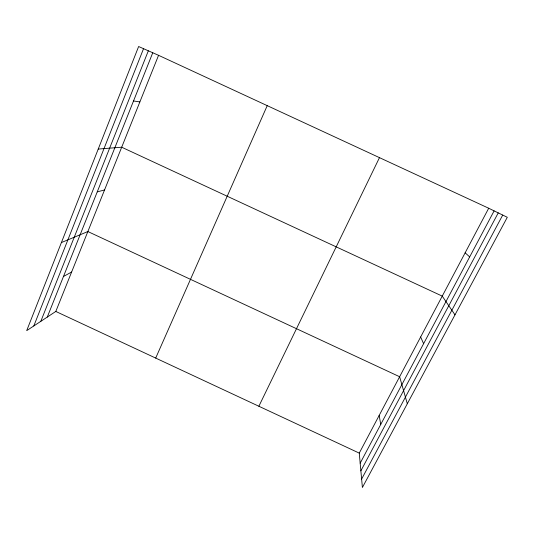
<?xml version="1.0" encoding="UTF-8"?>
<svg xmlns="http://www.w3.org/2000/svg" width="534" height="534" viewBox="0 0 534 534"><rect width="100%" height="100%" fill="white"/><g stroke="black" fill="none" stroke-linecap="round" stroke-linejoin="round"><path stroke-width="0.8" d="M33.816 325.94L143.539 48.687M40.804 321.334L148.339 50.803M47.279 317.069L152.764 52.759M55.803 311.449L158.565 55.316L138.633 46.518L26.7 330.633L55.803 311.449L359.255 453.112L362.399 487.482L507.3 217.291L488.703 208.24L158.565 55.316M155.694 358.087L267.227 105.652M258.87 406.247L379.474 157.643M359.255 453.112L488.703 208.24M360.176 463.172L494.11 210.87M360.877 470.821L498.242 212.879M361.631 479.071L502.721 215.062M63.479 276.478L71.616 272.026M61.397 242.563L87.863 231.542L399.632 376.737L407.309 403.744M97.248 191.873L104.544 189.957M98.229 149.066L121.692 147.217L442.245 296.116L454.988 314.833M133.527 100.966L139.861 101.934M465.141 252.816L469.673 256.901M420.645 336.981L423.602 343.689M379.173 415.432L380.735 424.437"/></g></svg>
